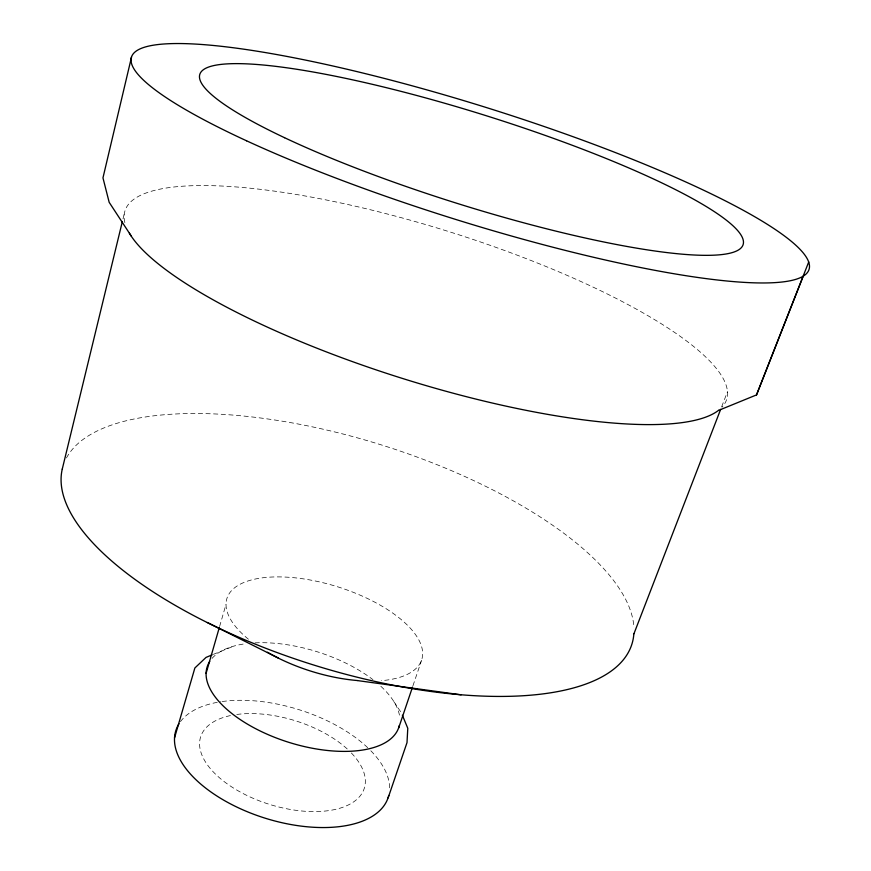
<?xml version="1.0" encoding="UTF-8"?>
<svg xmlns="http://www.w3.org/2000/svg" width="871" height="871" viewBox="0 0 871 871"><rect width="100%" height="100%" fill="white"/><g stroke="black" fill="none" stroke-linecap="round" stroke-linejoin="round"><path stroke-width="0.65" stroke-dasharray="4.36 3.27" d="M123.007 218.861L124.607 212.274M219.612 626.489L226.003 604.354M412.941 685.793L421.597 660.262M721.667 406.746L727.546 391.536M213.351 654.361L234.484 645.836M393.888 701.71L401.4 712.848M351.361 752.98A85.783 43.768 17.4 0 1 330.196 810.4A85.783 43.768 17.4 0 1 215.866 774.493A85.783 43.768 17.4 0 1 231.534 715.341M236.781 714.47A85.783 43.768 17.4 0 1 348.77 750.388M248.409 639.216A102.103 44.247 17.4 0 1 263.673 577.68A102.103 44.247 17.4 0 1 403.142 621.219A102.103 44.247 17.4 0 1 381.226 680.687M124.88 222.617A315.269 76.996 17.4 0 1 444.145 230.14A315.269 76.996 17.4 0 1 721.994 407.225M66.479 457.95A298.024 115.135 17.4 0 1 372.146 442.098A298.024 115.135 17.4 0 1 633.914 627.512M212.034 658.411A100.47 47.459 17.4 0 1 245.709 643.713M255.04 642.863A100.47 47.459 17.4 0 1 372.93 679.641M380.834 686.272A100.47 47.459 17.4 0 1 399.822 717.944M180.449 721.645A111.314 56.833 17.4 0 1 220.896 701.732M222.203 701.536A111.314 56.833 17.4 0 1 369.119 749.06M370.839 750.78A111.314 56.833 17.4 0 1 389.598 789.268"/><path stroke-width="1.31" d="M131.532 57.007L102.963 177.869L109.169 202.312L131.216 235.997M62.266 469.077L122.365 221.495M174.527 737.889L194.875 667.97L206.035 657.409L212.132 654.861M206.089 673.348L219.242 627.784M398.678 727.916L412.516 687.067M388.128 797.869L407.007 742.625L407.78 728.287L402.38 715.222M633.946 633.729L720.687 409.283M718.825 410.306L756.518 394.911L808.734 261.931M756.518 394.911L803.127 276.379M357.469 680.578L461.129 694.829M207.363 622.515L278.437 658.084M357.437 680.534A102.103 44.247 17.4 0 1 267.419 652.237M633.87 633.696A298.024 115.135 17.4 0 1 330.272 669.995A298.024 115.135 17.4 0 1 62.266 469.077M718.684 410.241A315.269 76.996 17.4 0 1 417.372 383.022A315.269 76.996 17.4 0 1 129.376 233.178M399.31 725.532A100.47 47.459 17.4 0 1 284.349 740.883A100.47 47.459 17.4 0 1 209.715 661.481M388.749 795.473A111.314 56.833 17.4 0 1 259.689 816.399A111.314 56.833 17.4 0 1 179.023 723.736M284.556 137.705A284.675 46.174 17.4 0 0 736.049 251.218A284.675 46.174 17.4 0 0 393.79 89.528A284.675 46.174 17.4 0 0 284.556 137.705M246.558 140.797A355.02 57.965 17.4 0 0 802.964 276.314A355.02 57.965 17.4 0 0 361.313 72.652A355.02 57.965 17.4 0 0 246.558 140.797"/></g></svg>
